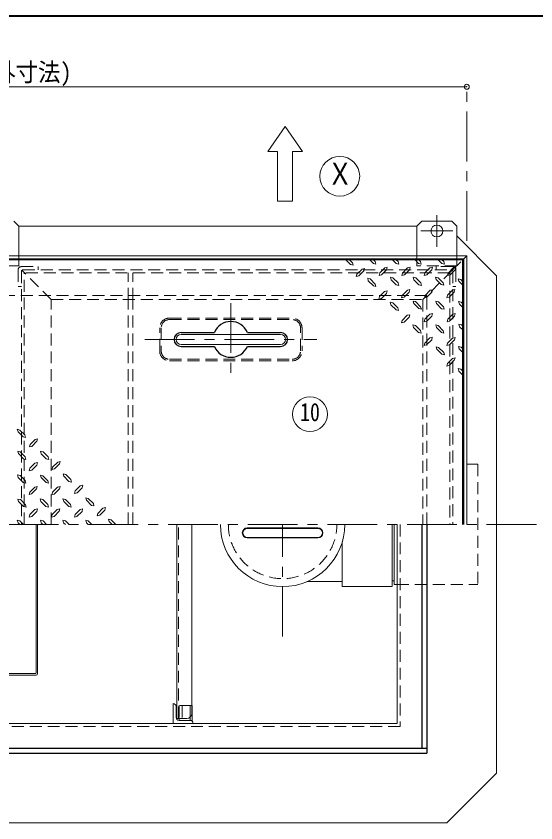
# Model space of a CAD drawing. Units: millimetres at full size, sheet at 1:10; details may follow other scales. Extents: x -2126 to 1924, y -1326 to 1484.
# Drawn here: x -1174 to -652, y 673 to 1484 of the extents above; entities that cross this region are included whole.
import ezdxf
from ezdxf.enums import TextEntityAlignment as Align

# ---------------------------------------------------------------- set-up
doc = ezdxf.new("R2010")
doc.units = ezdxf.units.MM
doc.header["$LTSCALE"] = 10
doc.header["$PDMODE"] = 32
doc.header["$PDSIZE"] = 5
doc.linetypes.add('CHAIN1', pattern=[8, 5, -1, 1, -1])
doc.linetypes.add('DASHED1', pattern=[1.8, 1.2, -0.6])
doc.layers.add('0-0_ﾚｲﾔ1', color=4, linetype='Continuous', lineweight=9)
doc.styles.add('ＭＳ ゴシック', font='')
doc.styles.get('ＭＳ ゴシック').set_extended_font_data('MS Gothic')

msp = doc.modelspace()

# ---------------------------------------------------------------- linework, layer by layer
at = {"layer": '0-0_ﾚｲﾔ1', "color": 1, "lineweight": 40}
msp.add_line((1923.78, 1484.05), (-2126.22, 1484.05), dxfattribs=at)
at = {"layer": '0-0_ﾚｲﾔ1'}
for p, q in [((-721.22, 1413.05), (-1661.22, 1413.05)), ((-1171.22, 1273.05), (-1176.22, 1278.05)), ((-766.22, 1278.05), (-771.22, 1273.05)), ((-766.22, 1278.05), (-736.22, 1278.05)), ((-731.22, 1273.05), (-736.22, 1278.05)), ((-1171.22, 1273.05), (-1171.22, 1243.05)), ((-771.22, 1273.05), (-1171.22, 1273.05)), ((-771.22, 1273.05), (-771.22, 1243.05)), ((-731.22, 1273.05), (-731.22, 1243.05)), ((-691.22, 1223.05), (-731.22, 1263.05)), ((-842.77, 1239.05), (-837.92, 1234.3)), ((-818.63, 1239.05), (-815.01, 1235.43)), ((-812.44, 1234.79), (-815.01, 1235.43)), ((-814.93, 1239.05), (-813.17, 1237.28)), ((-813.17, 1237.28), (-812.44, 1234.79)), ((-795.73, 1239.05), (-792.11, 1235.43)), ((-789.54, 1234.71), (-792.11, 1235.43)), ((-791.95, 1239.05), (-790.18, 1237.28)), ((-790.18, 1237.28), (-789.54, 1234.71)), ((-773.09, 1239.05), (-769.69, 1235.51)), ((-767.12, 1234.87), (-769.69, 1235.51)), ((-769.45, 1239.05), (-767.76, 1237.36)), ((-767.76, 1237.36), (-767.12, 1234.87)), ((-749.85, 1239.05), (-746.23, 1235.43)), ((-743.66, 1234.71), (-746.23, 1235.43)), ((-746.15, 1239.05), (-744.38, 1237.28)), ((-744.38, 1237.28), (-743.66, 1234.71)), ((-724.22, 1240.05), (-725.22, 1239.05)), ((-831.57, 1224.66), (-832.21, 1222.17)), ((-829.64, 1222.81), (-824.58, 1227.88)), ((-808.67, 1225.87), (-809.31, 1223.38)), ((-806.74, 1224.02), (-801.68, 1229.08)), ((-785.76, 1225.79), (-786.41, 1223.3)), ((-783.84, 1223.94), (-778.77, 1229)), ((-763.35, 1225.95), (-763.99, 1223.46)), ((-761.42, 1224.1), (-756.35, 1229.16)), ((-739.88, 1225.79), (-740.52, 1223.3)), ((-737.95, 1223.94), (-732.89, 1229)), ((-829.64, 1222.81), (-832.21, 1222.17)), ((-820.08, 1217.91), (-820.72, 1220.48)), ((-818.23, 1219.84), (-820.72, 1220.48)), ((-820.08, 1217.91), (-815.01, 1212.85)), ((-818.23, 1219.84), (-813.17, 1214.7)), ((-806.74, 1224.02), (-809.31, 1223.38)), ((-797.18, 1219.12), (-797.82, 1221.69)), ((-795.33, 1221.05), (-797.82, 1221.69)), ((-797.18, 1219.12), (-792.11, 1214.05)), ((-795.33, 1221.05), (-790.26, 1215.9)), ((-783.84, 1223.94), (-786.41, 1223.3)), ((-774.27, 1219.04), (-774.92, 1221.61)), ((-772.43, 1220.97), (-774.92, 1221.61)), ((-774.27, 1219.04), (-769.21, 1213.97)), ((-772.43, 1220.97), (-767.36, 1215.82)), ((-761.42, 1224.1), (-763.99, 1223.46)), ((-751.85, 1219.2), (-752.5, 1221.77)), ((-750.01, 1221.13), (-752.5, 1221.77)), ((-751.85, 1219.2), (-746.79, 1214.14)), ((-750.01, 1221.13), (-744.94, 1215.98)), ((-737.95, 1223.94), (-740.52, 1223.3)), ((-727.26, 1219.44), (-729.84, 1220.08)), ((-729.11, 1217.51), (-729.84, 1220.08)), ((-729.11, 1217.51), (-725.22, 1213.61)), ((-727.26, 1219.44), (-725.22, 1217.1)), ((-691.22, 1223.05), (-691.22, 973.05)), ((-812.44, 1212.21), (-815.01, 1212.85)), ((-813.17, 1214.7), (-812.44, 1212.21)), ((-789.54, 1213.41), (-792.11, 1214.05)), ((-790.26, 1215.9), (-789.54, 1213.41)), ((-766.64, 1213.33), (-769.21, 1213.97)), ((-767.36, 1215.82), (-766.64, 1213.33)), ((-744.22, 1213.49), (-746.79, 1214.14)), ((-744.94, 1215.98), (-744.22, 1213.49)), ((-808.91, 1202.16), (-809.55, 1199.67)), ((-806.98, 1200.31), (-809.55, 1199.67)), ((-806.98, 1200.31), (-801.92, 1205.38)), ((-786.01, 1203.37), (-786.65, 1200.88)), ((-784.08, 1201.52), (-786.65, 1200.88)), ((-784.08, 1201.52), (-779.01, 1206.58)), ((-763.1, 1203.29), (-763.75, 1200.8)), ((-761.18, 1201.44), (-763.75, 1200.8)), ((-761.18, 1201.44), (-756.11, 1206.5)), ((-740.68, 1203.45), (-741.33, 1200.96)), ((-738.76, 1201.6), (-741.33, 1200.96)), ((-738.76, 1201.6), (-733.69, 1206.66)), ((-797.34, 1193.89), (-797.98, 1196.46)), ((-795.49, 1195.81), (-797.98, 1196.46)), ((-797.34, 1193.89), (-792.27, 1188.82)), ((-795.49, 1195.81), (-790.43, 1190.67)), ((-774.43, 1195.09), (-775.08, 1197.66)), ((-772.59, 1197.02), (-775.08, 1197.66)), ((-774.43, 1195.09), (-769.37, 1190.03)), ((-772.59, 1197.02), (-767.52, 1191.88)), ((-751.53, 1195.01), (-752.18, 1197.58)), ((-749.68, 1196.94), (-752.18, 1197.58)), ((-751.53, 1195.01), (-746.47, 1189.95)), ((-749.68, 1196.94), (-744.62, 1191.8)), ((-726.78, 1196.46), (-729.35, 1197.1)), ((-728.63, 1194.53), (-729.35, 1197.1)), ((-728.63, 1194.53), (-725.22, 1191.11)), ((-726.78, 1196.46), (-725.22, 1194.89)), ((-789.7, 1188.18), (-792.27, 1188.82)), ((-790.43, 1190.67), (-789.7, 1188.18)), ((-766.8, 1189.39), (-769.37, 1190.03)), ((-767.52, 1191.88), (-766.8, 1189.39)), ((-743.9, 1189.3), (-746.47, 1189.95)), ((-744.62, 1191.8), (-743.9, 1189.3)), ((-786.17, 1178.14), (-786.81, 1175.64)), ((-784.24, 1176.29), (-786.81, 1175.64)), ((-784.24, 1176.29), (-779.18, 1181.35)), ((-763.26, 1179.34), (-763.91, 1176.85)), ((-761.34, 1177.49), (-763.91, 1176.85)), ((-761.34, 1177.49), (-756.27, 1182.55)), ((-740.36, 1179.26), (-741.01, 1176.77)), ((-738.43, 1177.41), (-741.01, 1176.77)), ((-738.43, 1177.41), (-733.37, 1182.47)), ((-774.6, 1171.14), (-775.24, 1173.72)), ((-772.75, 1173.07), (-775.24, 1173.72)), ((-774.6, 1171.14), (-769.53, 1166.08)), ((-772.75, 1173.07), (-767.68, 1167.93)), ((-767.68, 1167.93), (-766.96, 1165.44)), ((-751.69, 1171.06), (-752.34, 1173.64)), ((-749.85, 1172.99), (-752.34, 1173.64)), ((-751.69, 1171.06), (-746.63, 1166)), ((-749.85, 1172.99), (-744.78, 1167.85)), ((-744.78, 1167.85), (-744.06, 1165.36)), ((-726.46, 1173.64), (-729.03, 1174.28)), ((-728.39, 1171.71), (-729.03, 1174.28)), ((-728.39, 1171.71), (-725.22, 1168.53)), ((-726.46, 1173.64), (-725.22, 1172.39)), ((-766.96, 1165.44), (-769.53, 1166.08)), ((-744.06, 1165.36), (-746.63, 1166)), ((-763.43, 1155.39), (-764.07, 1152.9)), ((-761.5, 1153.55), (-764.07, 1152.9)), ((-761.5, 1153.55), (-756.43, 1158.61)), ((-749.44, 1151.05), (-752.01, 1151.7)), ((-751.29, 1149.13), (-752.01, 1151.7)), ((-740.52, 1155.31), (-741.17, 1152.82)), ((-738.6, 1153.47), (-741.17, 1152.82)), ((-738.6, 1153.47), (-733.53, 1158.53)), ((-726.86, 1151.38), (-729.43, 1152.02)), ((-728.71, 1149.45), (-729.43, 1152.02)), ((-751.29, 1149.13), (-746.23, 1144.14)), ((-749.44, 1151.05), (-744.38, 1145.99)), ((-743.66, 1143.42), (-746.23, 1144.14)), ((-744.38, 1145.99), (-743.66, 1143.42)), ((-728.71, 1149.45), (-725.22, 1145.81)), ((-726.86, 1151.38), (-725.22, 1149.73)), ((-740.6, 1134.9), (-735.54, 1139.97)), ((-738.68, 1133.05), (-733.69, 1138.12)), ((-740.6, 1134.9), (-741.25, 1132.33)), ((-738.68, 1133.05), (-741.25, 1132.33)), ((-727.26, 1129.12), (-729.84, 1129.76)), ((-729.11, 1127.19), (-729.84, 1129.76)), ((-727.26, 1129.12), (-725.22, 1127.07)), ((-729.11, 1127.19), (-725.22, 1123.14)), ((-1172.77, 1068.67), (-1170.2, 1067.95)), ((-1172.05, 1066.1), (-1172.77, 1068.67)), ((-1166.99, 1061.04), (-1172.05, 1066.1)), ((-1165.14, 1062.97), (-1170.2, 1067.95)), ((-1165.14, 1062.97), (-1164.42, 1060.39)), ((-1166.99, 1061.04), (-1164.42, 1060.39)), ((-1154.93, 1058.55), (-1160, 1053.48)), ((-1154.93, 1058.55), (-1152.36, 1059.19)), ((-1153.01, 1056.7), (-1152.36, 1059.19)), ((-1172.37, 1046.73), (-1169.8, 1046.09)), ((-1171.65, 1044.24), (-1172.37, 1046.73)), ((-1149.47, 1046.65), (-1146.9, 1046.01)), ((-1148.75, 1044.16), (-1149.47, 1046.65)), ((-1166.59, 1039.1), (-1171.65, 1044.24)), ((-1164.74, 1041.03), (-1169.8, 1046.09)), ((-1166.59, 1039.1), (-1164.1, 1038.46)), ((-1164.74, 1041.03), (-1164.1, 1038.46)), ((-1143.68, 1039.02), (-1148.75, 1044.16)), ((-1141.84, 1040.95), (-1146.9, 1046.01)), ((-1143.68, 1039.02), (-1141.19, 1038.38)), ((-1141.84, 1040.95), (-1141.19, 1038.38)), ((-1155.1, 1034.6), (-1160.16, 1029.54)), ((-1155.1, 1034.6), (-1152.52, 1035.24)), ((-1153.17, 1032.75), (-1152.52, 1035.24)), ((-1132.19, 1035.8), (-1137.26, 1030.74)), ((-1132.19, 1035.8), (-1129.62, 1036.45)), ((-1130.26, 1033.96), (-1129.62, 1036.45)), ((-1172.53, 1022.79), (-1169.96, 1022.14)), ((-1171.81, 1020.3), (-1172.53, 1022.79)), ((-1164.9, 1017.08), (-1169.96, 1022.14)), ((-1149.63, 1022.71), (-1147.06, 1022.06)), ((-1148.91, 1020.22), (-1149.63, 1022.71)), ((-1142, 1017), (-1147.06, 1022.06)), ((-1126.73, 1023.91), (-1124.16, 1023.27)), ((-1126.01, 1021.42), (-1126.73, 1023.91)), ((-1119.1, 1018.21), (-1124.16, 1023.27)), ((-1166.75, 1015.15), (-1171.81, 1020.3)), ((-1166.75, 1015.15), (-1164.26, 1014.51)), ((-1164.9, 1017.08), (-1164.26, 1014.51)), ((-1143.85, 1015.07), (-1148.91, 1020.22)), ((-1143.85, 1015.07), (-1141.35, 1014.43)), ((-1142, 1017), (-1141.35, 1014.43)), ((-1120.94, 1016.28), (-1126.01, 1021.42)), ((-1120.94, 1016.28), (-1118.45, 1015.64)), ((-1119.1, 1018.21), (-1118.45, 1015.64)), ((-1155.26, 1010.65), (-1160.32, 1005.59)), ((-1155.26, 1010.65), (-1152.68, 1011.3)), ((-1153.33, 1008.8), (-1152.68, 1011.3)), ((-1132.35, 1010.57), (-1137.42, 1005.51)), ((-1132.35, 1010.57), (-1129.78, 1011.22)), ((-1130.43, 1008.72), (-1129.78, 1011.22)), ((-1109.45, 1011.78), (-1114.51, 1006.72)), ((-1109.45, 1011.78), (-1106.88, 1012.42)), ((-1107.52, 1009.93), (-1106.88, 1012.42)), ((-1172.21, 998.6), (-1169.64, 997.96)), ((-1171.49, 996.11), (-1172.21, 998.6)), ((-1164.58, 992.89), (-1169.64, 997.96)), ((-1149.79, 998.76), (-1147.22, 998.12)), ((-1149.07, 996.27), (-1149.79, 998.76)), ((-1142.16, 993.05), (-1147.22, 998.12)), ((-1126.89, 998.68), (-1124.32, 998.04)), ((-1126.17, 996.19), (-1126.89, 998.68)), ((-1119.26, 992.97), (-1124.32, 998.04)), ((-1103.99, 999.89), (-1101.42, 999.24)), ((-1103.26, 997.39), (-1103.99, 999.89)), ((-1096.35, 994.18), (-1101.42, 999.24)), ((-1166.43, 990.97), (-1171.49, 996.11)), ((-1166.43, 990.97), (-1163.93, 990.32)), ((-1164.58, 992.89), (-1163.93, 990.32)), ((-1144.01, 991.13), (-1149.07, 996.27)), ((-1144.01, 991.13), (-1141.51, 990.48)), ((-1142.16, 993.05), (-1141.51, 990.48)), ((-1121.1, 991.05), (-1126.17, 996.19)), ((-1121.1, 991.05), (-1118.61, 990.4)), ((-1119.26, 992.97), (-1118.61, 990.4)), ((-1098.2, 992.25), (-1103.26, 997.39)), ((-1098.2, 992.25), (-1095.71, 991.61)), ((-1096.35, 994.18), (-1095.71, 991.61)), ((-1086.79, 989.28), (-1084.22, 989.92)), ((-1084.86, 987.43), (-1084.22, 989.92)), ((-1155.01, 987.99), (-1160.08, 982.93)), ((-1155.01, 987.99), (-1152.44, 988.64)), ((-1153.09, 986.14), (-1152.44, 988.64)), ((-1132.6, 988.15), (-1137.66, 983.09)), ((-1132.6, 988.15), (-1130.02, 988.8)), ((-1130.67, 986.3), (-1130.02, 988.8)), ((-1109.69, 988.07), (-1114.76, 983.01)), ((-1109.69, 988.07), (-1107.12, 988.72)), ((-1107.76, 986.22), (-1107.12, 988.72)), ((-1086.79, 989.28), (-1091.85, 984.22)), ((-1172.77, 977.39), (-1170.2, 976.66)), ((-1172.05, 974.81), (-1172.77, 977.39)), ((-1170.28, 973.05), (-1172.05, 974.81)), ((-1166.59, 973.05), (-1170.2, 976.66)), ((-1149.31, 977.22), (-1146.74, 976.58)), ((-1148.67, 974.73), (-1149.31, 977.22)), ((-1146.98, 973.05), (-1148.67, 974.73)), ((-1143.34, 973.05), (-1146.74, 976.58)), ((-1126.89, 977.39), (-1124.32, 976.66)), ((-1126.25, 974.81), (-1126.89, 977.39)), ((-1124.48, 973.05), (-1126.25, 974.81)), ((-1120.7, 973.05), (-1124.32, 976.66)), ((-1103.99, 977.3), (-1101.42, 976.66)), ((-1103.26, 974.81), (-1103.99, 977.3)), ((-1101.5, 973.05), (-1103.26, 974.81)), ((-1097.8, 973.05), (-1101.42, 976.66)), ((-1073.66, 973.05), (-1078.51, 977.79)), ((-1153.97, 973.05), (-1153.97, 823.8)), ((-1152.47, 973.05), (-1152.47, 823.05)), ((-941.72, 969.55), (-870.72, 969.55)), ((-796.22, 973.05), (-796.22, 910.55)), ((-794.22, 973.05), (-794.22, 912.55)), ((-941.72, 959.55), (-870.72, 959.55)), ((-796.22, 916.45), (-794.22, 916.45)), ((-846.22, 915.55), (-881.72, 915.55)), ((-794.22, 912.55), (-791.22, 912.55)), ((-1154.72, 823.05), (-1187.47, 823.05)), ((-1153.97, 821.55), (-1187.47, 821.55)), ((-1010.22, 778.05), (-1010.22, 776.05))]:
    msp.add_line(p, q, dxfattribs=at)
at = {"layer": '0-0_ﾚｲﾔ1', "linetype": 'CHAIN1'}
for p, q in [((-721.22, 1258.05), (-721.22, 1413.05)), ((-751.22, 1284.05), (-751.22, 1252.05)), ((-767.22, 1268.05), (-735.22, 1268.05)), ((-958.22, 1195.55), (-958.22, 1122.55)), ((-1044.72, 1159.05), (-871.72, 1159.05)), ((-1981.22, 973.05), (-371.22, 973.05)), ((-906.22, 860.55), (-906.22, 973.05))]:
    msp.add_line(p, q, dxfattribs=at)
at = {"layer": '0-0_ﾚｲﾔ1', "color": 7, "lineweight": 18}
for p, q in [((-903.72, 1373.05), (-921.22, 1348.05)), ((-903.72, 1373.05), (-886.22, 1348.05)), ((-896.22, 1298.05), (-896.22, 1348.05)), ((-886.22, 1348.05), (-896.22, 1348.05)), ((-896.22, 1298.05), (-911.22, 1298.05)), ((-721.22, 1243.05), (-1661.22, 1243.05)), ((-724.22, 1240.05), (-721.22, 1243.05)), ((-721.22, 1243.05), (-721.22, 973.05)), ((-724.22, 1240.05), (-1658.22, 1240.05)), ((-724.22, 1240.05), (-724.22, 973.05)), ((-1008.22, 1164.05), (-908.22, 1164.05)), ((-1008.22, 1154.05), (-908.22, 1154.05)), ((-1012.47, 778.05), (-1012.47, 973.05)), ((-997.47, 783.05), (-997.47, 973.05)), ((-941.72, 969.05), (-870.72, 969.05)), ((-791.22, 973.05), (-791.22, 773.05)), ((-691.22, 973.05), (-691.22, 723.05)), ((-941.72, 960.05), (-870.72, 960.05)), ((-1016.22, 793.05), (-1016.22, 773.05)), ((-1013.22, 779.05), (-1013.22, 790.05)), ((-997.47, 791.05), (-997.09, 791.05)), ((-997.09, 776.05), (-997.09, 791.05)), ((-999.22, 776.05), (-999.22, 779.25)), ((-791.22, 773.05), (-1591.22, 773.05)), ((-1002.47, 778.05), (-1012.47, 778.05)), ((-1010.22, 776.05), (-997.09, 776.05)), ((-741.22, 673.05), (-691.22, 723.05)), ((-741.22, 673.05), (-1641.22, 673.05))]:
    msp.add_line(p, q, dxfattribs=at)
at = {"layer": '0-0_ﾚｲﾔ1', "linetype": 'DASHED1'}
for p, q in [((-1171.22, 1243.05), (-1171.22, 1233.05)), ((-771.22, 1243.05), (-771.22, 1233.05)), ((-731.22, 1243.05), (-731.22, 1233.05)), ((-1171.22, 1233.05), (-1211.22, 1233.05)), ((-731.22, 1233.05), (-771.22, 1233.05)), ((-735.68, 1228.58), (-725.22, 1239.05)), ((-1171.92, 1229.05), (-1171.92, 1212.25)), ((-1168.72, 1232.25), (-1151.92, 1232.25)), ((-738.22, 1226.05), (-1165.72, 1226.05)), ((-1165.72, 973.05), (-1165.72, 1226.05)), ((-1151.92, 1232.25), (-1151.92, 1229.05)), ((-1061.22, 1199.05), (-1061.22, 1226.05)), ((-1056.72, 1199.05), (-1056.72, 1226.05)), ((-752.02, 1232.25), (-752.02, 1229.05)), ((-735.22, 1232.25), (-752.02, 1232.25)), ((-738.22, 1226.05), (-738.22, 973.05)), ((-732.02, 1229.05), (-732.02, 1212.25)), ((-1168.72, 1212.25), (-1171.92, 1212.25)), ((-735.22, 1212.25), (-732.02, 1212.25)), ((-761.22, 1203.05), (-1621.22, 1203.05)), ((-761.22, 973.05), (-761.22, 1203.05)), ((-721.22, 1033.55), (-710.22, 1033.55)), ((-710.22, 1033.55), (-710.22, 912.55)), ((-1010.97, 778.05), (-1010.97, 973.05)), ((-788.22, 973.05), (-788.22, 770.05)), ((-791.22, 912.55), (-710.22, 912.55)), ((-997.47, 791.05), (-1010.22, 791.05)), ((-1010.22, 791.05), (-1010.22, 778.05)), ((-1007.22, 791.05), (-1007.22, 776.05)), ((-999.22, 779.25), (-999.22, 791.05)), ((-788.22, 770.05), (-1594.22, 770.05))]:
    msp.add_line(p, q, dxfattribs=at)
at = {"layer": '0-0_ﾚｲﾔ1', "color": 5, "lineweight": 25}
for p, q in [((-725.22, 1239.05), (-1657.22, 1239.05)), ((-725.22, 973.05), (-725.22, 1239.05)), ((-1008.22, 1166.05), (-974.8, 1166.05)), ((-941.63, 1166.05), (-908.22, 1166.05)), ((-1008.22, 1152.05), (-974.8, 1152.05)), ((-941.63, 1152.05), (-908.22, 1152.05)), ((-766.22, 973.05), (-766.22, 748.05)), ((-761.22, 973.05), (-761.22, 743.05)), ((-1621.22, 748.05), (-761.22, 748.05)), ((-1621.22, 743.05), (-761.22, 743.05))]:
    msp.add_line(p, q, dxfattribs=at)
at = {"layer": '0-0_ﾚｲﾔ1', "color": 7, "linetype": 'DASHED1', "lineweight": 18}
for p, q in [((-1168.72, 1227.45), (-1168.72, 973.05)), ((-1138.72, 1199.05), (-1168.25, 1228.58)), ((-1167.12, 1229.05), (-736.82, 1229.05)), ((-735.68, 1228.58), (-765.22, 1199.05)), ((-735.22, 1227.45), (-735.22, 973.05)), ((-1138.72, 1199.05), (-765.22, 1199.05)), ((-1138.72, 973.05), (-1138.72, 1199.05)), ((-1061.22, 973.05), (-1061.22, 1199.05)), ((-1056.72, 973.05), (-1056.72, 1199.05)), ((-765.22, 1199.05), (-765.22, 973.05)), ((-1019.72, 1180.55), (-896.72, 1180.55)), ((-1019.72, 1179.05), (-896.72, 1179.05)), ((-1029.72, 1147.55), (-1029.72, 1170.55)), ((-1028.22, 1170.55), (-1028.22, 1147.55)), ((-888.22, 1147.55), (-888.22, 1170.55)), ((-886.72, 1170.55), (-886.72, 1147.55)), ((-1019.72, 1139.05), (-896.72, 1139.05)), ((-1019.72, 1137.55), (-896.72, 1137.55))]:
    msp.add_line(p, q, dxfattribs=at)
at = {"layer": '0-0_ﾚｲﾔ1', "color": 7, "lineweight": 18}
msp.add_lwpolyline([(-911.22, 1298.05), (-911.22, 1348.05), (-921.22, 1348.05)], dxfattribs=at)
at = {"layer": '0-0_ﾚｲﾔ1'}
for points in [[(-838.96, 1239.05), (-836.07, 1236.15), (-835.35, 1233.58), (-837.92, 1234.3)], [(-831.57, 1224.66), (-826.43, 1229.8), (-823.93, 1230.45), (-824.58, 1227.88)], [(-808.67, 1225.87), (-803.52, 1231.01), (-801.03, 1231.65), (-801.68, 1229.08)], [(-785.76, 1225.79), (-780.62, 1230.93), (-778.13, 1231.57), (-778.77, 1229)], [(-763.35, 1225.95), (-758.2, 1231.09), (-755.71, 1231.73), (-756.35, 1229.16)], [(-739.88, 1225.79), (-734.74, 1230.93), (-732.25, 1231.57), (-732.89, 1229)], [(-786.01, 1203.37), (-780.86, 1208.51), (-778.37, 1209.15), (-779.01, 1206.58)], [(-763.1, 1203.29), (-757.96, 1208.43), (-755.47, 1209.07), (-756.11, 1206.5)], [(-740.68, 1203.45), (-735.54, 1208.59), (-733.05, 1209.23), (-733.69, 1206.66)], [(-808.91, 1202.16), (-803.76, 1207.3), (-801.27, 1207.95), (-801.92, 1205.38)], [(-763.26, 1179.34), (-758.12, 1184.48), (-755.63, 1185.13), (-756.27, 1182.55)], [(-740.36, 1179.26), (-735.22, 1184.4), (-732.73, 1185.05), (-733.37, 1182.47)], [(-786.17, 1178.14), (-781.02, 1183.28), (-778.53, 1183.92), (-779.18, 1181.35)], [(-763.43, 1155.39), (-758.28, 1160.54), (-755.79, 1161.18), (-756.43, 1158.61)], [(-740.52, 1155.31), (-735.38, 1160.46), (-732.89, 1161.1), (-733.53, 1158.53)], [(-735.54, 1139.97), (-732.97, 1140.69), (-733.69, 1138.12)], [(-1153.01, 1056.7), (-1158.15, 1051.55), (-1160.64, 1050.91), (-1160, 1053.48)], [(-1153.17, 1032.75), (-1158.31, 1027.61), (-1160.8, 1026.97), (-1160.16, 1029.54)], [(-1130.26, 1033.96), (-1135.41, 1028.81), (-1137.9, 1028.17), (-1137.26, 1030.74)], [(-1153.33, 1008.8), (-1158.47, 1003.66), (-1160.96, 1003.02), (-1160.32, 1005.59)], [(-1130.43, 1008.72), (-1135.57, 1003.58), (-1138.06, 1002.94), (-1137.42, 1005.51)], [(-1107.52, 1009.93), (-1112.67, 1004.79), (-1115.16, 1004.14), (-1114.51, 1006.72)], [(-1153.09, 986.14), (-1158.23, 981), (-1160.72, 980.36), (-1160.08, 982.93)], [(-1130.67, 986.3), (-1135.81, 981.16), (-1138.3, 980.52), (-1137.66, 983.09)], [(-1107.76, 986.22), (-1112.91, 981.08), (-1115.4, 980.44), (-1114.76, 983.01)], [(-1084.86, 987.43), (-1090.01, 982.29), (-1092.5, 981.64), (-1091.85, 984.22)], [(-1077.47, 973.05), (-1080.36, 975.94), (-1081.09, 978.51), (-1078.51, 977.79)], [(-846.22, 955.55), (-846.22, 910.55), (-796.22, 910.55)]]:
    msp.add_lwpolyline(points, dxfattribs=at)
at = {"layer": '0-0_ﾚｲﾔ1', "color": 7, "lineweight": 18}
for centre, radius in [((-848.72, 1323.05), 20), ((-878.69, 1083.89), 17.5)]:
    msp.add_circle(centre, radius, dxfattribs=at)
at = {"layer": '0-0_ﾚｲﾔ1'}
msp.add_circle((-751.22, 1268.05), 6, dxfattribs=at)
at = {"layer": '0-0_ﾚｲﾔ1', "linetype": 'DASHED1'}
for centre, radius, start, end in [((-1168.72, 1229.05), 3.2, 90, 180), ((-735.22, 1229.05), 3.2, 0, 90), ((-906.22, 973.05), 54.5, 180, 0)]:
    msp.add_arc(centre, radius, start, end, dxfattribs=at)
at = {"layer": '0-0_ﾚｲﾔ1', "color": 7, "linetype": 'DASHED1', "lineweight": 18}
for centre, radius, start, end in [((-1167.12, 1227.45), 1.6, 90, 180), ((-736.82, 1227.45), 1.6, 0, 90), ((-1019.72, 1170.55), 10, 90, 180), ((-1019.72, 1170.55), 8.5, 90, 180), ((-896.72, 1170.55), 10, 0, 90), ((-896.72, 1170.55), 8.5, 0, 90), ((-1019.72, 1147.55), 10, 180, 270), ((-1019.72, 1147.55), 8.5, 180, 270), ((-896.72, 1147.55), 10, 270, 0), ((-896.72, 1147.55), 8.5, 270, 0)]:
    msp.add_arc(centre, radius, start, end, dxfattribs=at)
at = {"layer": '0-0_ﾚｲﾔ1', "color": 5, "lineweight": 25}
for centre, radius, start, end in [((-958.22, 1159.05), 18, 22.88538, 157.11462), ((-1008.22, 1159.05), 7, 90, 270), ((-908.22, 1159.05), 7, 270, 90), ((-958.22, 1159.05), 18, 202.88538, 337.11462)]:
    msp.add_arc(centre, radius, start, end, dxfattribs=at)
at = {"layer": '0-0_ﾚｲﾔ1', "color": 7, "lineweight": 18}
for centre, radius, start, end in [((-1008.22, 1159.05), 5, 90, 270), ((-908.22, 1159.05), 5, 270, 90), ((-906.22, 973.05), 62.5, 180, 0), ((-941.72, 964.55), 4.5, 90, 270), ((-870.72, 964.55), 4.5, 270, 90), ((-1016.22, 790.05), 3, 0, 90), ((-1010.22, 779.05), 3, 180, 270), ((-1002.47, 783.05), 5, 270, 0), ((-999.22, 773.05), 3, 0, 90)]:
    msp.add_arc(centre, radius, start, end, dxfattribs=at)
at = {"layer": '0-0_ﾚｲﾔ1'}
for centre, radius, start, end in [((-941.72, 964.55), 5, 90, 270), ((-870.72, 964.55), 5, 270, 90), ((-1154.72, 823.8), 0.75, 270, 0), ((-1153.97, 823.05), 1.5, 270, 0)]:
    msp.add_arc(centre, radius, start, end, dxfattribs=at)
at = {"layer": '0-0_ﾚｲﾔ1', "color": 1}
msp.add_point((-721.22, 1413.05), dxfattribs=at)

# ---------------------------------------------------------------- texts
at = {"layer": '0-0_ﾚｲﾔ1', "color": 7, "style": 'ＭＳ ゴシック'}
for s, height, width, p in [('940(枠外寸法)', 18.33, 0.9, (-1264.34, 1413.05)), ('Ｘ', 21.99, 0.85, (-861.22, 1308.05)), ('10', 18.33, 0.8, (-888.69, 1071.39))]:
    msp.add_text(s, height=height, dxfattribs=dict(at, width=width)).set_placement(p, align=Align.BOTTOM_LEFT)

doc.saveas('drawing.dxf')
